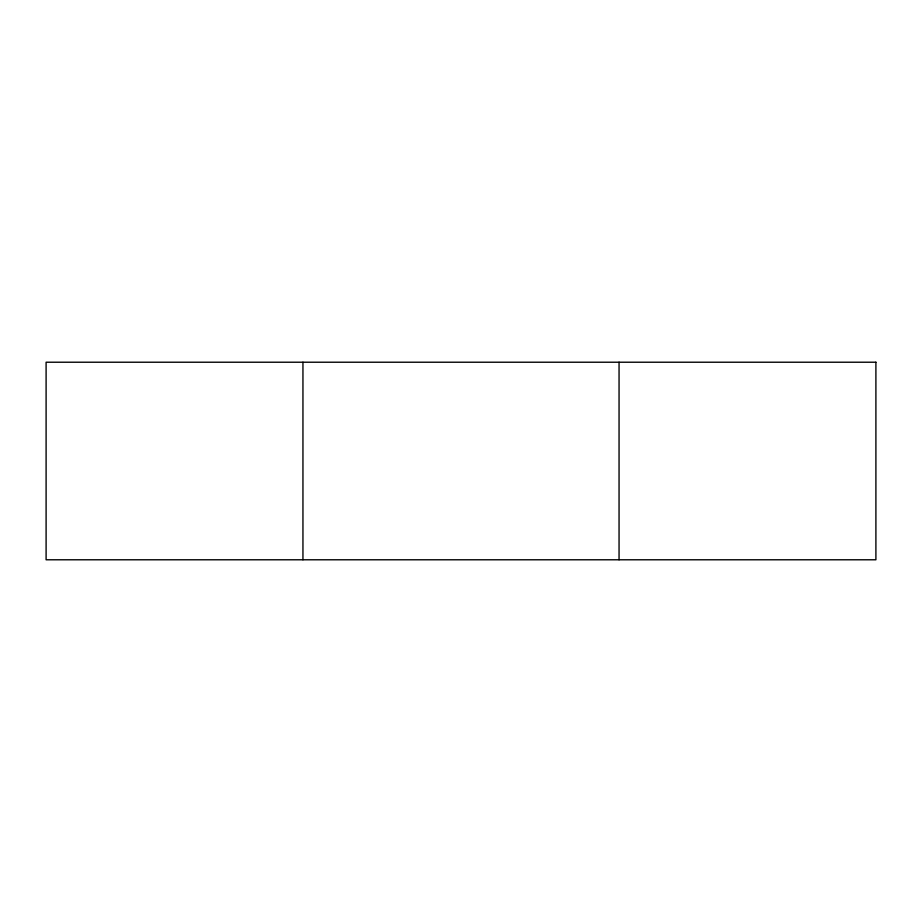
<?xml version="1.0" encoding="UTF-8"?>
<svg xmlns="http://www.w3.org/2000/svg" width="922" height="922" viewBox="0 0 922 922"><rect width="100%" height="100%" fill="white"/><g stroke="black" fill="none" stroke-linecap="round" stroke-linejoin="round"><path stroke-width="1.38" d="M619.054 362.219L619.054 559.781M302.946 362.219L302.946 559.781M875.9 362.219L46.1 362.219L46.1 559.781L875.9 559.781L875.9 362.219"/></g></svg>
